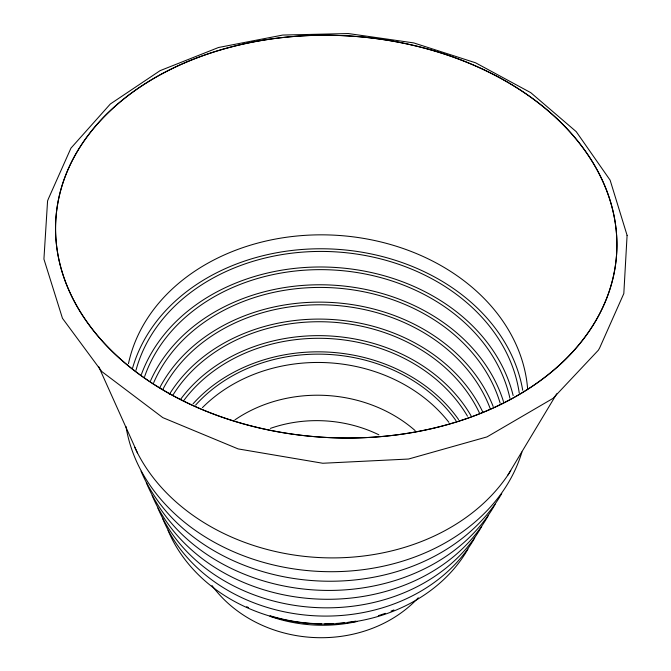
<?xml version="1.0" encoding="UTF-8"?>
<svg xmlns="http://www.w3.org/2000/svg" width="671" height="671" viewBox="0 0 671 671"><rect width="100%" height="100%" fill="white"/><g stroke="black" fill="none" stroke-linecap="round" stroke-linejoin="round"><path stroke-width="1.01" d="M507.855 475.135L556.754 393.768M98.654 366.551L137.572 453.143M144.634 376.54A187.67 151.185 3.4 0 1 334.242 270.052A187.67 151.185 3.4 0 1 509.918 398.238M150.631 380.616A184.869 150.161 3.4 0 1 333.344 285.175A184.869 150.161 3.4 0 1 503.476 401.577M141.396 374.452A191.629 154.405 3.4 0 1 333.772 267.368A191.629 154.405 3.4 0 1 513.139 395.538M135.987 370.275A194.59 155.437 3.4 0 1 335.324 251.851A194.59 155.437 3.4 0 1 519.245 393.038M132.573 368.094A198.616 158.683 3.4 0 1 334.837 249.167A198.616 158.683 3.4 0 1 522.717 390.254M128.463 363.648A201.317 159.597 3.4 0 1 336.959 235.32A201.317 159.597 3.4 0 1 527.591 388.392M270.413 428.375A124.252 106.513 3.4 0 1 378.88 434.816M481.711 526.399A174.879 144.424 3.4 0 1 314.825 607.498A174.879 144.424 3.4 0 1 157.878 508.115M474.724 537.932A168.664 140.306 3.4 0 1 313.089 615.693A168.664 140.306 3.4 0 1 162.625 518.44M467.947 549.13A162.625 136.23 3.4 0 1 312.627 623.678A162.625 136.23 3.4 0 1 168.035 530.367M418.293 597.769A126.567 108.601 3.4 0 1 211.986 585.515M510.782 470.631A204.848 162.432 3.4 0 1 316.527 557.408A204.848 162.432 3.4 0 1 134.754 447.347M521.929 452.019A201.694 161.367 3.4 0 1 315.11 571.189A201.694 161.367 3.4 0 1 126.005 426.538M501.74 493.562A194.674 157.064 3.4 0 1 315.152 580.776A194.674 157.064 3.4 0 1 141.053 471.193M495.139 504.349A187.88 152.803 3.4 0 1 314.615 589.985A187.88 152.803 3.4 0 1 146.345 482.684M488.379 515.437A181.279 148.593 3.4 0 1 314.707 598.901A181.279 148.593 3.4 0 1 152.141 495.466M153.734 382.596A180.969 146.974 3.4 0 1 333.193 287.817A180.969 146.974 3.4 0 1 500.163 403.179M202.416 407.658A153.483 128.882 3.4 0 1 448.857 422.294M195.571 405.158A156.544 130.971 3.4 0 1 455.953 420.625M193.089 403.774A159.74 133.663 3.4 0 1 458.57 419.551M184.022 400.226A162.021 134.611 3.4 0 1 329.57 338.595A162.021 134.611 3.4 0 1 467.469 416.179M180.541 399.388A165.745 137.723 3.4 0 1 329.729 335.961A165.745 137.723 3.4 0 1 471.025 415.76M172.799 395.328A168.153 138.687 3.4 0 1 331.155 322.088A168.153 138.687 3.4 0 1 479.723 413.562M169.344 394.431A171.935 141.824 3.4 0 1 330.702 319.421A171.935 141.824 3.4 0 1 482.818 412.137M162.785 389.524A174.46 142.806 3.4 0 1 332.162 305.154A174.46 142.806 3.4 0 1 490.358 408.991M159.799 387.62A178.301 145.968 3.4 0 1 331.709 302.478A178.301 145.968 3.4 0 1 493.168 406.492M393.902 609.939A156.46 131.432 3.4 0 1 391.067 611.113M385.288 613.328A156.46 131.432 3.4 0 1 378.369 615.659M355.932 621.111A156.46 131.432 3.4 0 1 347.763 622.344M344.651 622.722A156.46 131.432 3.4 0 1 336.297 623.451M333.143 623.636A156.46 131.432 3.4 0 1 324.739 623.845M321.585 623.82A156.46 131.432 3.4 0 1 270.161 615.777M248.555 607.574A156.46 131.432 3.4 0 1 246.66 606.693M357.014 621.505A136.448 115.789 3.4 0 1 270.027 616.339M234.934 419.87A133.546 113.282 3.4 0 1 415.114 430.572M627.091 235.345L623.82 293.554L599.698 347.83L598.398 350.161L553.013 398.381L486.995 436.905L408.522 459.031L322.768 463.258L238.121 448.907L162.818 417.639L101.824 371.575L62.47 318.322L43.925 259.107L47.574 200.914L48.555 198.44L70.941 148.148L110.363 103.971L160.109 70.648L218.486 47.507L282.776 35.051L348.299 33.55L413.705 42.902L475.538 62.78L530.761 92.665L576.221 131.65L610.132 180.18L627.091 235.345M155.638 385.481A280.914 201.065 3.4 0 0 612.598 279.757A280.931 201.074 3.4 0 0 240.444 44.672A280.931 201.074 3.4 0 0 155.638 385.439A280.931 201.074 3.4 0 0 612.615 279.706A280.914 201.065 3.4 0 0 240.453 44.722A280.914 201.065 3.4 0 0 155.638 385.481"/></g></svg>
